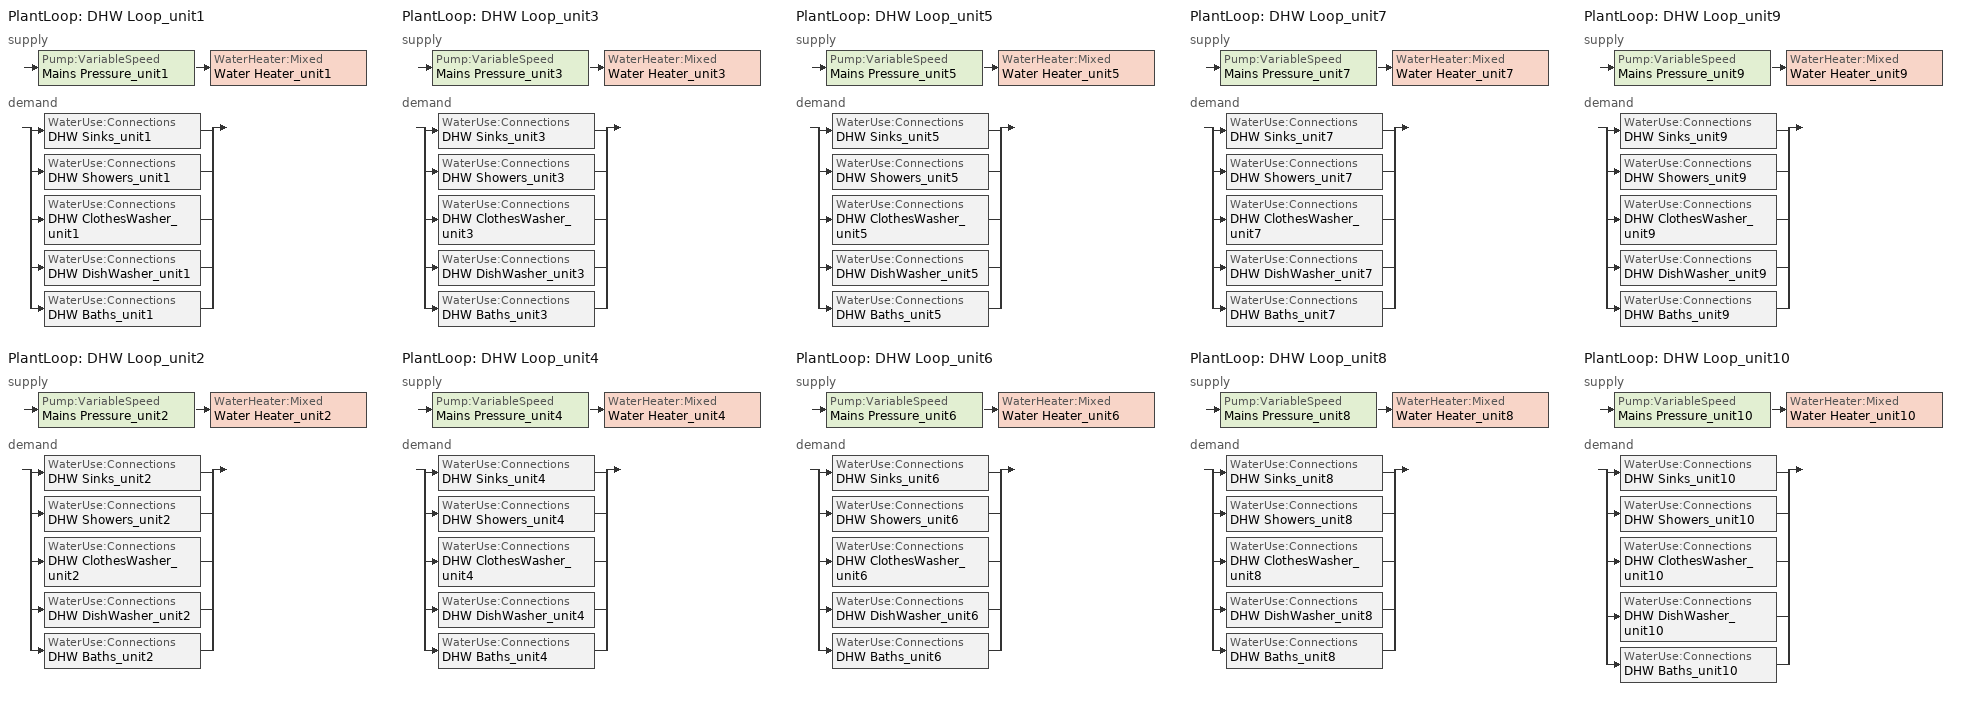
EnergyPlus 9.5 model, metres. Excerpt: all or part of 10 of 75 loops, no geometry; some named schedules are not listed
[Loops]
PlantLoop 'DHW Loop_unit1'
 supply: Pump:VariableSpeed 'Mains Pressure_unit1' > WaterHeater:Mixed 'Water Heater_unit1'
 demand: split
  | WaterUse:Connections 'DHW Sinks_unit1'
  | WaterUse:Connections 'DHW Showers_unit1'
  | WaterUse:Connections 'DHW ClothesWasher_unit1'
  | WaterUse:Connections 'DHW DishWasher_unit1'
  | WaterUse:Connections 'DHW Baths_unit1'
PlantLoop 'DHW Loop_unit2'
 supply: Pump:VariableSpeed 'Mains Pressure_unit2' > WaterHeater:Mixed 'Water Heater_unit2'
 demand: split
  | WaterUse:Connections 'DHW Sinks_unit2'
  | WaterUse:Connections 'DHW Showers_unit2'
  | WaterUse:Connections 'DHW ClothesWasher_unit2'
  | WaterUse:Connections 'DHW DishWasher_unit2'
  | WaterUse:Connections 'DHW Baths_unit2'
PlantLoop 'DHW Loop_unit3'
 supply: Pump:VariableSpeed 'Mains Pressure_unit3' > WaterHeater:Mixed 'Water Heater_unit3'
 demand: split
  | WaterUse:Connections 'DHW Sinks_unit3'
  | WaterUse:Connections 'DHW Showers_unit3'
  | WaterUse:Connections 'DHW ClothesWasher_unit3'
  | WaterUse:Connections 'DHW DishWasher_unit3'
  | WaterUse:Connections 'DHW Baths_unit3'
PlantLoop 'DHW Loop_unit4'
 supply: Pump:VariableSpeed 'Mains Pressure_unit4' > WaterHeater:Mixed 'Water Heater_unit4'
 demand: split
  | WaterUse:Connections 'DHW Sinks_unit4'
  | WaterUse:Connections 'DHW Showers_unit4'
  | WaterUse:Connections 'DHW ClothesWasher_unit4'
  | WaterUse:Connections 'DHW DishWasher_unit4'
  | WaterUse:Connections 'DHW Baths_unit4'
PlantLoop 'DHW Loop_unit5'
 supply: Pump:VariableSpeed 'Mains Pressure_unit5' > WaterHeater:Mixed 'Water Heater_unit5'
 demand: split
  | WaterUse:Connections 'DHW Sinks_unit5'
  | WaterUse:Connections 'DHW Showers_unit5'
  | WaterUse:Connections 'DHW ClothesWasher_unit5'
  | WaterUse:Connections 'DHW DishWasher_unit5'
  | WaterUse:Connections 'DHW Baths_unit5'
PlantLoop 'DHW Loop_unit6'
 supply: Pump:VariableSpeed 'Mains Pressure_unit6' > WaterHeater:Mixed 'Water Heater_unit6'
 demand: split
  | WaterUse:Connections 'DHW Sinks_unit6'
  | WaterUse:Connections 'DHW Showers_unit6'
  | WaterUse:Connections 'DHW ClothesWasher_unit6'
  | WaterUse:Connections 'DHW DishWasher_unit6'
  | WaterUse:Connections 'DHW Baths_unit6'
PlantLoop 'DHW Loop_unit7'
 supply: Pump:VariableSpeed 'Mains Pressure_unit7' > WaterHeater:Mixed 'Water Heater_unit7'
 demand: split
  | WaterUse:Connections 'DHW Sinks_unit7'
  | WaterUse:Connections 'DHW Showers_unit7'
  | WaterUse:Connections 'DHW ClothesWasher_unit7'
  | WaterUse:Connections 'DHW DishWasher_unit7'
  | WaterUse:Connections 'DHW Baths_unit7'
PlantLoop 'DHW Loop_unit8'
 supply: Pump:VariableSpeed 'Mains Pressure_unit8' > WaterHeater:Mixed 'Water Heater_unit8'
 demand: split
  | WaterUse:Connections 'DHW Sinks_unit8'
  | WaterUse:Connections 'DHW Showers_unit8'
  | WaterUse:Connections 'DHW ClothesWasher_unit8'
  | WaterUse:Connections 'DHW DishWasher_unit8'
  | WaterUse:Connections 'DHW Baths_unit8'
PlantLoop 'DHW Loop_unit9'
 supply: Pump:VariableSpeed 'Mains Pressure_unit9' > WaterHeater:Mixed 'Water Heater_unit9'
 demand: split
  | WaterUse:Connections 'DHW Sinks_unit9'
  | WaterUse:Connections 'DHW Showers_unit9'
  | WaterUse:Connections 'DHW ClothesWasher_unit9'
  | WaterUse:Connections 'DHW DishWasher_unit9'
  | WaterUse:Connections 'DHW Baths_unit9'
PlantLoop 'DHW Loop_unit10'
 supply: Pump:VariableSpeed 'Mains Pressure_unit10' > WaterHeater:Mixed 'Water Heater_unit10'
 demand: split
  | WaterUse:Connections 'DHW Sinks_unit10'
  | WaterUse:Connections 'DHW Showers_unit10'
  | WaterUse:Connections 'DHW ClothesWasher_unit10'
  | WaterUse:Connections 'DHW DishWasher_unit10'
  | WaterUse:Connections 'DHW Baths_unit10'
[ZoneList]
Living Area: EL1 SSE Perim Zn (G.SSE1), EL1 East Perim Zn (G.E3), EL1 East Perim Zn (G.E5), EL1 SSW Perim Zn (G.SSW7), EL1 West Perim Zn (G.W9), EL1 West Perim Zn (G.W11), EL1 SSE Perim Zn (T.SSE27), EL1 East Perim Zn (T.E29), EL1 East Perim Zn (T.E31), EL1 SSW Perim Zn (T.SSW33), EL1 West Perim Zn (T.W35), EL1 West Perim Zn (T.W37), EL2 WSW Perim Zn (G.WSW1), EL2 South Perim Zn (G.S3), EL2 South Perim Zn (G.S5), EL2 WNW Perim Zn (G.WNW7), EL2 North Perim Zn (G.N9), EL2 North Perim Zn (G.N11), EL2 WSW Perim Zn (T.WSW27), EL2 South Perim Zn (T.S29), EL2 South Perim Zn (T.S31), EL2 WNW Perim Zn (T.WNW33), EL2 North Perim Zn (T.N35), EL2 North Perim Zn (T.N37)
[People]
Living Occupants: Zone or ZoneList=Living Area; Number of People Schedule=EL1 Occ-2 Sch; Number of People Calculation Method=People; Number of People=3; Fraction Radiant=0.3; Sensible Heat Fraction=autocalculate; Activity Level Schedule=activity_sch; Carbon Dioxide Generation Rate {m3/s-W}=3.82e-08; Enable ASHRAE 55 Comfort Warnings=No; Mean Radiant Temperature Calculation Type=ZoneAveraged; Clothing Insulation Calculation Method=ClothingInsulationSchedule
[Lights]
Living Lights: Zone or ZoneList=Living Area; Schedule=InteriorLightingHE; Design Level Calculation Method=Watts/Area; Watts per Zone Floor Area {W/m2}=2.10297; Return Air Fraction=0; Fraction Radiant=0.6; Fraction Visible=0.2; Fraction Replaceable=0; Return Air Fraction Calculated from Plenum Temperature=No
[ElectricEquipment] Zone or ZoneList=Living Area; Design Level Calculation Method=EquipmentLevel
Name | Schedule | Design Level {W} | Fraction Latent | Fraction Radiant | Fraction Lost
Dishwasher | DishWasher | 27.7121 | 0.15 | 0.6 | 0.25
Refrigerator | Refrigerator | 91.0576 |  | 1
ClothesWasher | ClothesWasher | 12.0112 |  | 0.8 | 0.2
ClothesDryer | ClothesDryer | 8.18776 |  | 1
MiscPlugLoad_Living | MiscPlugLoad | 169.043 | 0.06 | 0.69 | 0.25
[GasEquipment] Zone or ZoneList=Living Area; Design Level Calculation Method=EquipmentLevel
Name | Schedule | Design Level {W} | Fraction Latent | Fraction Radiant | Fraction Lost
ClothesDryer | ClothesDryer | 81.8973 | 0.05 | 0.1 | 0.85
CookingRange | CookingRange | 111.945 | 0.06 | 0.69 | 0.25
[ZoneInfiltration:DesignFlowRate]
Infiltration-Living: Zone or ZoneList=Living Area; Schedule=always_avail; Design Flow Rate Calculation Method=AirChanges/Hour; Air Changes per Hour {1/hr}=0.35; Constant Term Coefficient=1
[ZoneVentilation:DesignFlowRate]
NaturalVentilation: Zone or ZoneList=Living Area; Schedule=DEER Res Nat Vent On Sch; Design Flow Rate Calculation Method=AirChanges/Hour; Flow Rate per Zone Floor Area {m3/s-m2}=0; Air Changes per Hour {1/hr}=1.5; Ventilation Type=Natural; Fan Total Efficiency=1; Constant Term Coefficient=0; Temperature Term Coefficient=0; Velocity Term Coefficient=0.224; Velocity Squared Term Coefficient=0; Minimum Indoor Temperature Schedule=Natural_Ventilation_Min; Delta Temperature {deltaC}=2; Minimum Outdoor Temperature {C}=-100; Maximum Outdoor Temperature {C}=100; Maximum Wind Speed {m/s}=40
[Sizing:Plant] Loop Type=Heating; Design Loop Exit Temperature {C}=48.8889; Loop Design Temperature Difference {deltaC}=5.55556
DHW Loop_unit1; DHW Loop_unit2; DHW Loop_unit3; DHW Loop_unit4; DHW Loop_unit5; DHW Loop_unit6; DHW Loop_unit7; DHW Loop_unit8; DHW Loop_unit9; DHW Loop_unit10
[Pump:VariableSpeed] Design Maximum Flow Rate {m3/s}=autosize; Design Pump Head {Pa}=1; Design Power Consumption {W}=0; Motor Efficiency=1; Fraction of Motor Inefficiencies to Fluid Stream=0; Coefficient 1 of the Part Load Performance Curve=0; Coefficient 2 of the Part Load Performance Curve=1; Coefficient 3 of the Part Load Performance Curve=0; Coefficient 4 of the Part Load Performance Curve=0; Design Minimum Flow Rate {m3/s}=0; Pump Control Type=Intermittent
Mains Pressure_unit1; Mains Pressure_unit2; Mains Pressure_unit3; Mains Pressure_unit4; Mains Pressure_unit5; Mains Pressure_unit6; Mains Pressure_unit7; Mains Pressure_unit8; Mains Pressure_unit9; Mains Pressure_unit10
[WaterHeater:Mixed] Tank Volume {m3}=0.196841; Setpoint Temperature Schedule=dhw_setpt; Deadband Temperature Difference {deltaC}=2; Maximum Temperature Limit {C}=50; Heater Control Type=Cycle; Heater Maximum Capacity {W}=0; Heater Minimum Capacity {W}=0; Heater Ignition Minimum Flow Rate {m3/s}=0; Heater Fuel Type=Coal; Heater Thermal Efficiency=0.9; Ambient Temperature Indicator=Zone; Off Cycle Loss Coefficient to Ambient Temperature {W/K}=1.27317; Off Cycle Loss Fraction to Zone=1; On Cycle Loss Coefficient to Ambient Temperature {W/K}=1.27317; On Cycle Loss Fraction to Zone=1; Peak Use Flow Rate {m3/s}=0; Use Side Effectiveness=1; Source Side Effectiveness=1; Use Side Design Flow Rate {m3/s}=autosize; Source Side Design Flow Rate {m3/s}=0; Indirect Water Heating Recovery Time {hr}=1.5
Name | Ambient Temperature Zone
Water Heater_unit1 | EL1 East Perim Zn (G.E2)
Water Heater_unit2 | EL1 East Perim Zn (G.E3)
Water Heater_unit3 | EL1 East Perim Zn (G.E4)
Water Heater_unit4 | EL1 East Perim Zn (G.E5)
Water Heater_unit5 | EL1 East Perim Zn (T.E28)
Water Heater_unit6 | EL1 East Perim Zn (T.E29)
Water Heater_unit7 | EL1 East Perim Zn (T.E30)
Water Heater_unit8 | EL1 East Perim Zn (T.E31)
Water Heater_unit9 | EL1 NNE Perim Zn (G.NNE6)
Water Heater_unit10 | EL1 NNE Perim Zn (T.NNE32)
[WaterHeater:Sizing] Design Mode=ResidentialHUD-FHAMinimum; Number of Bedrooms=3; Number of Bathrooms=3
Water Heater_unit1; Water Heater_unit2; Water Heater_unit3; Water Heater_unit4; Water Heater_unit5; Water Heater_unit6; Water Heater_unit7; Water Heater_unit8; Water Heater_unit9; Water Heater_unit10
[PlantLoop] Fluid Type=Water; Maximum Loop Temperature {C}=100; Minimum Loop Temperature {C}=0; Maximum Loop Flow Rate {m3/s}=autosize; Minimum Loop Flow Rate {m3/s}=0; Plant Loop Volume {m3}=autocalculate; Load Distribution Scheme=Optimal
Name | Plant Equipment Operation Scheme
DHW Loop_unit1 | DHW Loop Operation_unit1
DHW Loop_unit2 | DHW Loop Operation_unit2
DHW Loop_unit3 | DHW Loop Operation_unit3
DHW Loop_unit4 | DHW Loop Operation_unit4
DHW Loop_unit5 | DHW Loop Operation_unit5
DHW Loop_unit6 | DHW Loop Operation_unit6
DHW Loop_unit7 | DHW Loop Operation_unit7
DHW Loop_unit8 | DHW Loop Operation_unit8
DHW Loop_unit9 | DHW Loop Operation_unit9
DHW Loop_unit10 | DHW Loop Operation_unit10
[PlantEquipmentList]
DHW Plant Equipment_unit1: Water Heater_unit1
DHW Plant Equipment_unit2: Water Heater_unit2
DHW Plant Equipment_unit3: Water Heater_unit3
DHW Plant Equipment_unit4: Water Heater_unit4
DHW Plant Equipment_unit5: Water Heater_unit5
DHW Plant Equipment_unit6: Water Heater_unit6
DHW Plant Equipment_unit7: Water Heater_unit7
DHW Plant Equipment_unit8: Water Heater_unit8
DHW Plant Equipment_unit9: Water Heater_unit9
DHW Plant Equipment_unit10: Water Heater_unit10
[PlantEquipmentOperation:HeatingLoad] Load Range 1 Lower Limit {W}=0; Load Range 1 Upper Limit {W}=1000000000000000
Name | Range 1 Equipment List
DHW Control Scheme_unit1 | DHW Plant Equipment_unit1
DHW Control Scheme_unit2 | DHW Plant Equipment_unit2
DHW Control Scheme_unit3 | DHW Plant Equipment_unit3
DHW Control Scheme_unit4 | DHW Plant Equipment_unit4
DHW Control Scheme_unit5 | DHW Plant Equipment_unit5
DHW Control Scheme_unit6 | DHW Plant Equipment_unit6
DHW Control Scheme_unit7 | DHW Plant Equipment_unit7
DHW Control Scheme_unit8 | DHW Plant Equipment_unit8
DHW Control Scheme_unit9 | DHW Plant Equipment_unit9
DHW Control Scheme_unit10 | DHW Plant Equipment_unit10
[PlantEquipmentOperationSchemes] Control Scheme 1 Schedule=always_avail
Name | Control Scheme 1
DHW Loop Operation_unit1 | DHW Control Scheme_unit1
DHW Loop Operation_unit2 | DHW Control Scheme_unit2
DHW Loop Operation_unit3 | DHW Control Scheme_unit3
DHW Loop Operation_unit4 | DHW Control Scheme_unit4
DHW Loop Operation_unit5 | DHW Control Scheme_unit5
DHW Loop Operation_unit6 | DHW Control Scheme_unit6
DHW Loop Operation_unit7 | DHW Control Scheme_unit7
DHW Loop Operation_unit8 | DHW Control Scheme_unit8
DHW Loop Operation_unit9 | DHW Control Scheme_unit9
DHW Loop Operation_unit10 | DHW Control Scheme_unit10
[SetpointManager:Scheduled] Control Variable=Temperature; Schedule=DHWSupplySetpoint
Name | Setpoint Node or NodeList
DHW Loop Setpoint Manager_unit1 | DHW Supply Outlet Node_unit1
DHW Loop Setpoint Manager_unit2 | DHW Supply Outlet Node_unit2
DHW Loop Setpoint Manager_unit3 | DHW Supply Outlet Node_unit3
DHW Loop Setpoint Manager_unit4 | DHW Supply Outlet Node_unit4
DHW Loop Setpoint Manager_unit5 | DHW Supply Outlet Node_unit5
DHW Loop Setpoint Manager_unit6 | DHW Supply Outlet Node_unit6
DHW Loop Setpoint Manager_unit7 | DHW Supply Outlet Node_unit7
DHW Loop Setpoint Manager_unit8 | DHW Supply Outlet Node_unit8
DHW Loop Setpoint Manager_unit9 | DHW Supply Outlet Node_unit9
DHW Loop Setpoint Manager_unit10 | DHW Supply Outlet Node_unit10
[WaterUse:Equipment]
Name | Peak Flow Rate {m3/s} | Flow Rate Fraction Schedule | Target Temperature Schedule
Clothes Washer_unit1; Clothes Washer_unit2; Clothes Washer_unit3; Clothes Washer_unit4; Clothes Washer_unit5; Clothes Washer_unit6; Clothes Washer_unit7; Clothes Washer_unit8; Clothes Washer_unit9; Clothes Washer_unit10 | 1.62192e-06 | ClothesWasher | CWWaterTempSchedule
Dishwasher_unit1; Dishwasher_unit2; Dishwasher_unit3; Dishwasher_unit4; Dishwasher_unit5; Dishwasher_unit6; Dishwasher_unit7; Dishwasher_unit8; Dishwasher_unit9; Dishwasher_unit10 | 6.36685e-07 | Dishwasher | DWWaterTempSchedule
Sinks_unit1; Sinks_unit2; Sinks_unit3; Sinks_unit4; Sinks_unit5; Sinks_unit6; Sinks_unit7; Sinks_unit8; Sinks_unit9; Sinks_unit10 | 7.1934e-05 | BA_sink_sch | SSBWaterTempSchedule
Showers_unit1; Showers_unit2; Showers_unit3; Showers_unit4; Showers_unit5; Showers_unit6; Showers_unit7; Showers_unit8; Showers_unit9; Showers_unit10 | 0.000141975 | BA_shower_sch | SSBWaterTempSchedule
Baths_unit1; Baths_unit2; Baths_unit3; Baths_unit4; Baths_unit5; Baths_unit6; Baths_unit7; Baths_unit8; Baths_unit9; Baths_unit10 | 0.00027764 | BA_bath_sch | SSBWaterTempSchedule
[WaterUse:Connections] Drain Water Heat Exchanger Type=None
Name | Water Use Equipment 1
DHW Sinks_unit1 | Sinks_unit1
DHW Showers_unit1 | Showers_unit1
DHW ClothesWasher_unit1 | Clothes Washer_unit1
DHW DishWasher_unit1 | Dishwasher_unit1
DHW Baths_unit1 | Baths_unit1
DHW Sinks_unit2 | Sinks_unit2
DHW Showers_unit2 | Showers_unit2
DHW ClothesWasher_unit2 | Clothes Washer_unit2
DHW DishWasher_unit2 | Dishwasher_unit2
DHW Baths_unit2 | Baths_unit2
DHW Sinks_unit3 | Sinks_unit3
DHW Showers_unit3 | Showers_unit3
DHW ClothesWasher_unit3 | Clothes Washer_unit3
DHW DishWasher_unit3 | Dishwasher_unit3
DHW Baths_unit3 | Baths_unit3
DHW Sinks_unit4 | Sinks_unit4
DHW Showers_unit4 | Showers_unit4
DHW ClothesWasher_unit4 | Clothes Washer_unit4
DHW DishWasher_unit4 | Dishwasher_unit4
DHW Baths_unit4 | Baths_unit4
DHW Sinks_unit5 | Sinks_unit5
DHW Showers_unit5 | Showers_unit5
DHW ClothesWasher_unit5 | Clothes Washer_unit5
DHW DishWasher_unit5 | Dishwasher_unit5
DHW Baths_unit5 | Baths_unit5
DHW Sinks_unit6 | Sinks_unit6
DHW Showers_unit6 | Showers_unit6
DHW ClothesWasher_unit6 | Clothes Washer_unit6
DHW DishWasher_unit6 | Dishwasher_unit6
DHW Baths_unit6 | Baths_unit6
DHW Sinks_unit7 | Sinks_unit7
DHW Showers_unit7 | Showers_unit7
DHW ClothesWasher_unit7 | Clothes Washer_unit7
DHW DishWasher_unit7 | Dishwasher_unit7
DHW Baths_unit7 | Baths_unit7
DHW Sinks_unit8 | Sinks_unit8
DHW Showers_unit8 | Showers_unit8
DHW ClothesWasher_unit8 | Clothes Washer_unit8
DHW DishWasher_unit8 | Dishwasher_unit8
DHW Baths_unit8 | Baths_unit8
DHW Sinks_unit9 | Sinks_unit9
DHW Showers_unit9 | Showers_unit9
DHW ClothesWasher_unit9 | Clothes Washer_unit9
DHW DishWasher_unit9 | Dishwasher_unit9
DHW Baths_unit9 | Baths_unit9
DHW Sinks_unit10 | Sinks_unit10
DHW Showers_unit10 | Showers_unit10
DHW ClothesWasher_unit10 | Clothes Washer_unit10
DHW DishWasher_unit10 | Dishwasher_unit10
DHW Baths_unit10 | Baths_unit10
[Schedule:Day:Hourly]
DishwasherWeekday: 0.115342, 0.0512463, 0.0383972, 0.0256232, 0.0256232, 0.0768695, 0.153814, 0.230759, 0.435969, 0.487216, 0.42312, 0.359025, 0.307703, 0.346176, 0.28208, 0.269231, 0.28208, 0.371799, 0.653954, 0.833467, 0.679577, 0.500065, 0.333327, 0.230759
DishwasherWeekend: 0.123581, 0.0549068, 0.0411398, 0.0274534, 0.0274534, 0.0823602, 0.164801, 0.247242, 0.46711, 0.522017, 0.453343, 0.384669, 0.329682, 0.370903, 0.302229, 0.288462, 0.302229, 0.398356, 0.700665, 0.893, 0.728119, 0.535784, 0.357136, 0.247242
DishwasherVacation; ClothesWasherVacation: 0, 0, 0, 0, 0, 0, 0, 0, 0, 0, 0, 0, 0, 0, 0, 0, 0, 0, 0, 0, 0, 0, 0, 0
ClothesWasherWeekday: 0.0792923, 0.0634168, 0.031666, 0.031666, 0.0634168, 0.0951677, 0.190335, 0.412507, 0.618802, 0.72993, 0.714055, 0.634678, 0.571176, 0.507759, 0.444257, 0.412507, 0.428382, 0.412507, 0.412507, 0.412507, 0.412507, 0.396631, 0.269713, 0.142794
ClothesWasherWeekend: 0.0970065, 0.0775844, 0.0387403, 0.0387403, 0.0775844, 0.116429, 0.232857, 0.504662, 0.757045, 0.893, 0.873578, 0.776468, 0.698779, 0.621195, 0.543507, 0.504662, 0.524084, 0.504662, 0.504662, 0.504662, 0.504662, 0.48524, 0.329968, 0.174695
[Schedule:Week:Compact]
LightingProfileWeek_EELighting: For: AllDays, LightingDay_EELighting
EL1 Occ-2 S1 Wk: Weekdays, EL1 Occ-2 S1 WD, Weekends, EL1 Occ-2 S1 WEH, SummerDesignDay, EL1 Occ-2 S1 HDD, WinterDesignDay, EL1 Occ-2 S1 CDD, AllOtherDays, EL1 Occ-2 S1 WEH
EL1 Occ-2 S2 Wk: Weekdays, EL1 Occ-2 S2 WD, Weekends, EL1 Occ-2 S2 WEH, SummerDesignDay, EL1 Occ-2 S2 HDD, WinterDesignDay, EL1 Occ-2 S2 CDD, AllOtherDays, EL1 Occ-2 S2 WEH
EL1 Occ-2 S3 Wk: Weekdays, EL1 Occ-2 S3 WD, Weekends, EL1 Occ-2 S3 WEH, SummerDesignDay, EL1 Occ-2 S3 HDD, WinterDesignDay, EL1 Occ-2 S3 CDD, AllOtherDays, EL1 Occ-2 S3 WEH
DishwasherWeek: For: Weekdays, DishwasherWeekday, For: CustomDay1, DishwasherVacation, For: AllOtherDays, DishwasherWeekend
RefrigeratorWeek: For: AllDays, RefrigeratorDay
ClothesWasherWeek: For: Weekdays, ClothesWasherWeekday, For: CustomDay1, ClothesWasherVacation, For: AllOtherDays, ClothesWasherWeekend
ClothesDryerWeek: For: Weekdays, ClothesDryerWeekday, For: CustomDay1, ClothesDryerVacation, For: AllOtherDays, ClothesDryerWeekend
MiscPlugLoadWeek: For: AllDays, MiscPlugLoadDay
CookingRangeWeek: For: AllDays, CookingRangeDay
[Schedule:Year]
InteriorLightingHE: LightingProfileWeek_EELighting, 1, 1, 12, 31
EL1 Occ-2 Sch: EL1 Occ-2 S1 Wk, 1, 1, 3, 31, EL1 Occ-2 S3 Wk, 4, 1, 5, 31, EL1 Occ-2 S2 Wk, 6, 1, 9, 30, EL1 Occ-2 S3 Wk, 10, 1, 11, 30, EL1 Occ-2 S1 Wk, 12, 1, 12, 31
Dishwasher: DishwasherWeek, 1, 1, 12, 31
Refrigerator: RefrigeratorWeek, 1, 1, 12, 31
ClothesWasher: ClothesWasherWeek, 1, 1, 12, 31
ClothesDryer: ClothesDryerWeek, 1, 1, 12, 31
MiscPlugLoad: MiscPlugLoadWeek, 1, 1, 12, 31
CookingRange: CookingRangeWeek, 1, 1, 12, 31
[Schedule:Compact]
Natural_Ventilation_Min: Through: 12/31, For: AllDays, Until: 24:00, 23.89
always_avail: Through: 12/31, For: AllDays, Until: 24:00, 1
activity_sch: Through: 12/31, For: AllDays, Until: 24:00, 117.28
dhw_setpt: Through: 12/31, For: AllDays, Until 24:00, 48.888
BA_sink_sch: Through: 12/31, For: AllDays, Until: 1:00, 0.00431871, Until: 2:00, 0.00215936, Until: 3:00, 0.0015424, Until: 4:00, 0.0015424, Until: 5:00, 0.00215936, Until: 6:00, 0.00555263, Until: 7:00, 0.0129561, Until: 8:00, 0.0191257, Until: 9:00, 0.0203596, Until: 10:00, 0.0191257, Until: 11:00, 0.0166579, Until: 12:00, 0.015424, Until: 13:00, 0.0151155, Until: 14:00, 0.0138816, Until: 15:00, 0.0132646, Until: 16:00, 0.0126477, Until: 17:00, 0.014807, Until: 18:00, 0.0200512, Until: 19:00, 0.023136, Until: 20:00, 0.0212851, Until: 21:00, 0.0175833, Until: 22:00, 0.014807, Until: 23:00, 0.0123392, Until: 24:00, 0.00832895
BA_shower_sch: Through: 12/31, For: AllDays, Until: 1:00, 0.00194741, Until: 2:00, 0.000885185, Until: 3:00, 0.000531111, Until: 4:00, 0.000885185, Until: 5:00, 0.00247852, Until: 6:00, 0.00920593, Until: 7:00, 0.0208904, Until: 8:00, 0.0207133, Until: 9:00, 0.0168185, Until: 10:00, 0.0131007, Until: 11:00, 0.0106222, Until: 12:00, 0.00832074, Until: 13:00, 0.00601926, Until: 14:00, 0.00513407, Until: 15:00, 0.00460296, Until: 16:00, 0.00442593, Until: 17:00, 0.00531111, Until: 18:00, 0.00690444, Until: 19:00, 0.00743556, Until: 20:00, 0.00743556, Until: 21:00, 0.00743556, Until: 22:00, 0.00725852, Until: 23:00, 0.00513407, Until: 24:00, 0.00371778
BA_bath_sch: Through: 12/31, For: AllDays, Until: 1:00, 0.000181818, Until: 2:00, 9.09091e-05, Until: 3:00, 9.09091e-05, Until: 4:00, 9.09091e-05, Until: 5:00, 0.000181818, Until: 6:00, 0.000431818, Until: 7:00, 0.00104545, Until: 8:00, 0.00131818, Until: 9:00, 0.0015, Until: 10:00, 0.00131818, Until: 11:00, 0.00104545, Until: 12:00, 0.000795455, Until: 13:00, 0.000704545, Until: 14:00, 0.000522727, Until: 15:00, 0.000522727, Until: 16:00, 0.000522727, Until: 17:00, 0.000886364, Until: 18:00, 0.00104545, Until: 19:00, 0.00175, Until: 20:00, 0.00227273, Until: 21:00, 0.00227273, Until: 22:00, 0.00175, Until: 23:00, 0.0015, Until: 24:00, 0.000886364
DEER Res Nat Vent On Sch: Through:   4/30, For:AllDays, Until:24:00, 1, Through:   9/30, For:AllDays, Until:24:00, 1, Through:  12/31, For:AllDays, Until:24:00, 1
[Schedule:Constant]
Name | Hourly Value
DHWSupplySetpoint | 48.888
DWWaterTempSchedule; CWWaterTempSchedule | 48.8889
SSBWaterTempSchedule | 57
